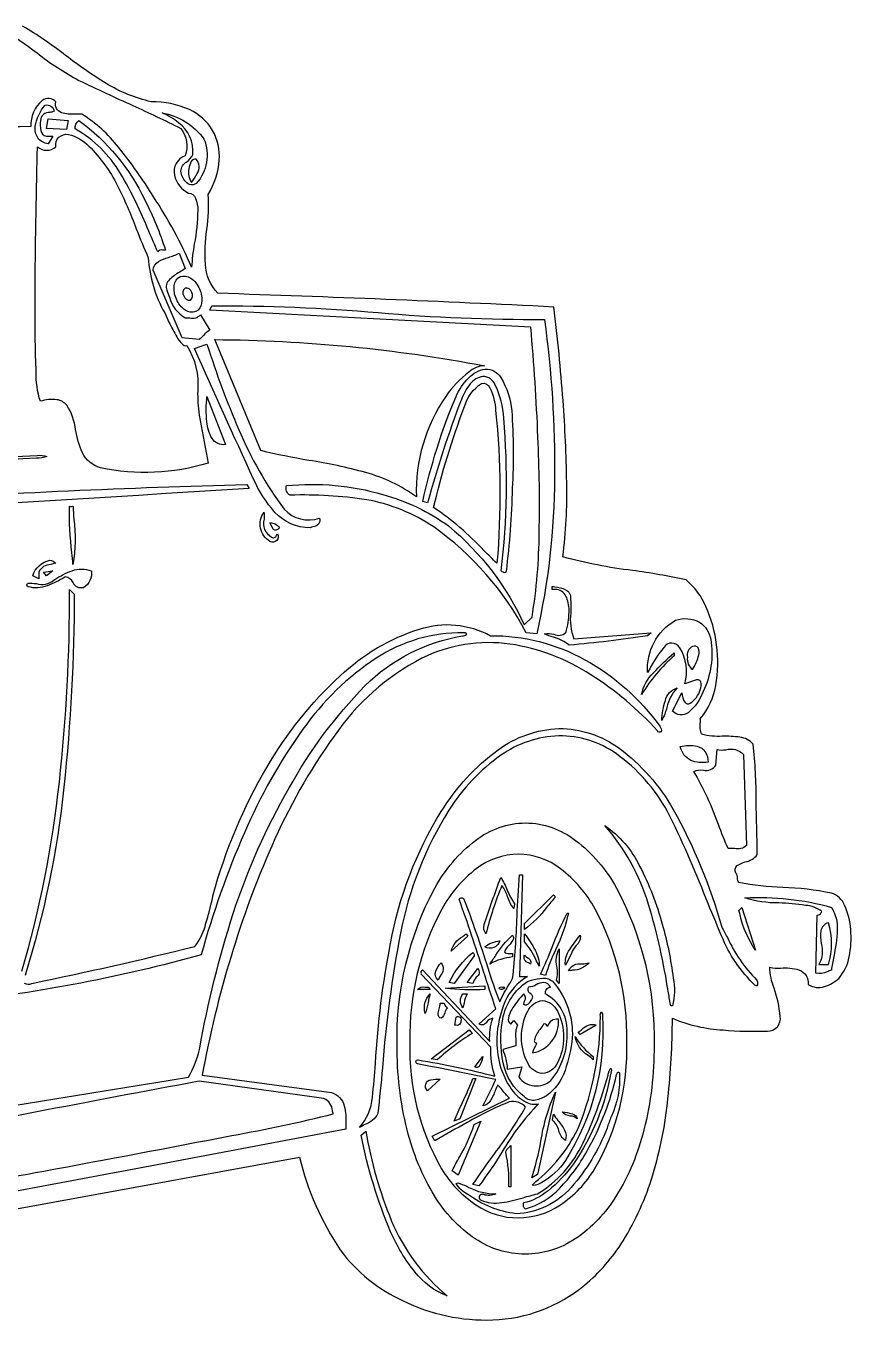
# Model space of a CAD drawing. Extents: x 0.65 to 7.74, y 3.73 to 7.61.
# Drawn here: x 5.815 to 7.742, y 4.537 to 7.557 of the extents above; entities that cross this region are included whole.
import ezdxf

# ---------------------------------------------------------------- set-up
doc = ezdxf.new("R2010")
doc.units = 0

msp = doc.modelspace()

# ---------------------------------------------------------------- linework, layer by layer
for points in [[(5.212344, 4.690253), (6.453629, 4.916836, 0.088666), (6.548846, 4.700257, 0.127228), (6.695504, 4.581455, 0.122211), (6.90504, 4.536908, 0.164333), (7.118941, 4.617887, 0.080406), (7.209244, 4.721471, 0.065923), (7.278696, 4.875664, 0.047785), (7.314133, 5.053766, 0.023406), (7.324626, 5.240835, 0.084996), (7.442873, 5.213592, 0.030422), (7.546492, 5.211206, 0.484537), (7.575983, 5.245344, 0.064391), (7.561838, 5.311404, -0.079781), (7.551626, 5.359835, 0.067454), (7.5775, 5.35826, -0.089798), (7.619788, 5.354004, -0.341376), (7.641625, 5.319835, 0.228062), (7.679501, 5.314961, 0.109873), (7.713625, 5.334836, 0.136614), (7.737215, 5.38409, 0.075222), (7.74086, 5.447851, 0.090167), (7.726387, 5.504604, 0.23741), (7.695625, 5.532835, 0.042066), (7.582018, 5.546339, -0.037955), (7.479626, 5.557835, -0.219643), (7.476515, 5.567986, 0.222226), (7.472626, 5.579835, -0.337919), (7.475866, 5.597433, -0.093795), (7.494253, 5.605673, 0.186364), (7.522626, 5.622835), (7.522626, 5.622835, 0.002362), (7.520018, 5.748995, 0.027345), (7.513208, 5.880514, 0.18662), (7.482088, 5.896866, 0.04379), (7.440747, 5.899164, -0.080844), (7.392626, 5.903833, -0.140327), (7.389545, 5.929519, 0.038121), (7.389626, 5.939833, 0.132581), (7.425608, 6.017631, 0.081036), (7.427751, 6.112333, 0.074226), (7.402582, 6.201785, 0.120274), (7.356626, 6.263832, 0.021951), (7.23106, 6.285845, -0.03738), (7.068628, 6.317832, 0.037265), (7.077581, 6.491613, 0.015552), (7.069003, 6.682831, 0.01242), (7.047628, 6.900831, 0.004516), (6.262629, 6.932831, -0.00002), (6.262629, 6.932831, -0.17542), (6.233865, 7.000843, -0.049086), (6.237319, 7.081433, 0.051133), (6.240629, 7.163829, 0.116753), (6.266439, 7.243845, 0.149642), (6.250754, 7.312954, 0.149721), (6.196757, 7.361501, 0.11344), (6.107629, 7.379829, -0.082079), (6.002188, 7.422632, -0.026791), (5.907509, 7.487956, 0.029976), (5.807034, 7.556655, 0.09106)], [(5.758676, 7.54922, -0.03462), (5.840965, 7.4937, 0.045009), (5.938631, 7.429829, 0.005145), (6.064471, 7.371096, -0.010899), (6.176631, 7.317829, -0.258832), (6.186629, 7.253831, 0.377073), (6.161755, 7.20833, 0.238401), (6.194629, 7.166831, -0.291811), (6.211027, 7.154951, -0.101547), (6.216096, 7.126811, -0.039114), (6.208052, 7.048018, 0.028175), (6.201631, 6.993831, 0.042895), (6.113005, 7.15808, 0.03222), (6.030771, 7.273674, 0.091567), (5.945631, 7.350829, 0.024268), (5.929917, 7.351059, -0.09106), (5.897689, 7.354237, -0.383992), (5.884631, 7.379829, 0.373955), (5.852631, 7.382829, 0.233171), (5.826631, 7.321829, 0.001), (5.420757, 7.319329, 0.008299)], [(5.498382, 6.449583, -0.008885), (6.330629, 6.486832), (6.335858, 6.477103, 0.001446), (4.268636, 6.345832, -0.000007)], [(4.754633, 6.500832, -0.007515), (5.840881, 6.554153, -0.125145), (5.863968, 6.552318, -0.098864), (5.839224, 6.548292, -0.003093), (4.822633, 6.486832, 0.223245)], [(5.805643, 5.351214, 0.043471), (5.892941, 5.791959, 0.028468), (5.916631, 6.241833), (5.927631, 6.230835, -0.026497), (5.903438, 5.780367, -0.049622), (5.812901, 5.340868, 0.205766)], [(4.966031, 4.901542, -0.001138), (6.194629, 5.103837, 0.000076), (6.194629, 5.103837, 0.070273), (6.220597, 5.171008, -0.033473), (6.299053, 5.485441, -0.053947), (6.429815, 5.778407, -0.068223), (6.606548, 6.016844, -0.156012), (6.834257, 6.133382, 0.2028), (6.844041, 6.137483, 0.40861), (6.836604, 6.14034, 0.149795), (6.632721, 6.081411, 0.093379), (6.461726, 5.915309, 0.053939), (6.325067, 5.673831, 0.036095), (6.224193, 5.388772, -0.039378), (5.657163, 5.279679, -0.02947)], [(5.811093, 5.323132, 0.250517), (5.828599, 5.322392, 0.01001), (6.209358, 5.408592, 0.105755), (6.235186, 5.46253, 0.01971), (6.250289, 5.520735, -0.007676), (6.252139, 5.52865, -0.067086), (6.377259, 5.826561, -0.075457), (6.548726, 6.040129, -0.11367), (6.733772, 6.149254, -0.206321), (6.899628, 6.133833, -0.12897), (7.120305, 6.077568, -0.110757), (7.294932, 5.922479, -0.258981), (7.298313, 5.909671, -0.564627), (7.289549, 5.911818, 0.068021), (7.134146, 6.042666, 0.105649), (6.945141, 6.114211, 0.149056), (6.739555, 6.081428, 0.123707), (6.534411, 5.899292, 0.052723), (6.388776, 5.642554, 0.031006), (6.293815, 5.385277, 0.030448), (6.226629, 5.107836), (6.528629, 5.067836, -0.252817), (6.558136, 5.036722, -0.074446), (6.561736, 4.992219, 0.003815), (6.561629, 4.981837), (6.104629, 4.895836), (5.218633, 4.729837, 0.356004)], [(4.962633, 4.869836, -0.025406), (5.086633, 4.846462, -0.040076), (5.181165, 4.816259, -0.13628), (5.243633, 4.772837, 0.001187), (5.856631, 4.884462, 0.002286), (6.295786, 4.967321, 0.01713), (6.532629, 5.017836, -0.013448), (6.530642, 5.025269, 0.28744), (6.510629, 5.053836), (6.219631, 5.093836, 0.002655), (5.836158, 5.021538, -0.013495), (4.962633, 4.869836)]]:
    msp.add_lwpolyline(points, format="xyb")
for points in [[(5.848632, 7.335829, 0.073478), (5.849631, 7.312954, 0.355368), (5.862632, 7.299829), (5.877631, 7.299829), (5.866631, 7.281829, -0.433458), (5.836631, 7.32233, -0.130938), (5.859631, 7.371829, -0.445316), (5.880631, 7.357829, -0.077639), (5.87048, 7.354752, 0.421694)], [(6.230631, 7.292829, -0.289781), (6.212629, 7.188829, -0.375315), (6.188255, 7.192829, -0.155564), (6.176631, 7.217829, -0.263429), (6.190288, 7.23962, 0.141964), (6.204631, 7.256831, 0.257999), (6.171184, 7.330866, 0.077404), (6.132631, 7.353829, -0.201797)], [(5.938631, 7.335829, -0.126851), (6.092265, 7.150804, -0.04298), (6.140631, 7.033831, -0.054931), (6.133862, 7.033877, 0.364879), (6.122631, 7.029829, -0.005196), (6.101842, 7.077611, 0.040023), (6.035471, 7.212671, 0.128983), (5.930199, 7.316446, -0.34417)], [(5.841631, 7.274829, 0.383721), (5.884631, 7.274829, -0.533309), (5.914405, 7.303419, -0.142347), (5.961868, 7.276461, -0.079519), (6.028215, 7.184954, -0.027111), (6.072519, 7.083608, 0.013214), (6.100631, 7.015831, 0.114486), (6.13899, 6.887229, -0.003182), (6.148942, 6.865804, 0.030833), (6.167214, 6.830998, 0.059513), (6.179496, 6.814988, 0.304392), (6.190631, 6.810831, -0.165869), (6.215883, 6.705635, 0.04087), (6.219631, 6.648832), (6.240629, 6.536832, -0.128393), (5.988631, 6.525832, -0.219602), (5.946954, 6.560833, -0.065448), (5.930774, 6.614724, 0.1165), (5.910371, 6.671437, 0.178698), (5.887338, 6.684597, 0.115076), (5.848632, 6.680833, -0.086304), (5.83886, 6.750103, -0.011726), (5.836076, 6.892347, -0.005222), (5.840531, 7.221043, 0.000403)], [(6.201631, 7.191829, 0.056934), (6.214603, 7.212715, 0.348535), (6.212629, 7.245829, 0.343519), (6.200926, 7.240626, 0.111932), (6.195505, 7.223705, 0.207624)], [(6.244631, 6.846831, 0.1235), (6.229271, 6.834542, -0.046911), (6.219631, 6.824831), (6.179631, 6.828831), (6.111631, 6.986831, -0.231253), (6.124345, 7.007284, -0.070609), (6.147828, 7.01674, 0.072155), (6.172629, 7.026829), (6.186629, 6.990831, -0.034607), (6.173949, 6.982359, 0.065597), (6.150162, 6.96483, 0.298578), (6.143631, 6.939831, -0.017099), (6.150484, 6.923603, 0.206917), (6.186629, 6.875831, -0.036572), (6.197884, 6.875569, 0.291946), (6.222631, 6.882831)], [(6.220307, 6.942993, -0.144717), (6.225215, 6.910631, -0.254309), (6.211401, 6.890175, -0.254321), (6.186958, 6.893607, -0.144715), (6.166203, 6.918917, -0.144711), (6.161294, 6.951279, -0.254322), (6.175107, 6.971735, -0.254311), (6.199552, 6.968303, -0.144718)], [(6.198964, 6.916967, 0.390407), (6.202018, 6.935083, 0.390378), (6.186515, 6.944943, 0.390439), (6.183461, 6.926826, 0.390378)], [(6.248629, 6.903831, -0.022764), (6.637211, 6.887825, 0.022764), (7.025628, 6.871831, -0.036323), (7.049253, 6.502957, -0.054177), (7.007628, 6.137833), (6.982628, 6.140833, 0.119221), (6.767292, 6.387481, 0.103604), (6.610643, 6.451025, 0.044962), (6.431629, 6.461832, -0.372962), (6.423539, 6.484019, -0.097009), (6.647883, 6.463354, -0.090024), (6.801657, 6.389974, -0.113691), (6.978628, 6.158832), (6.996628, 6.176835, 0.038589), (7.013456, 6.375005, 0.015559), (7.010503, 6.597457, 0.012179), (6.993628, 6.853831), (6.244631, 6.893831)], [(6.346432, 6.499061, -0.002714), (6.208631, 6.803832, 0.000019), (6.208631, 6.803832), (6.237629, 6.813831, 0.023217), (6.311879, 6.614582, 0.056593), (6.417629, 6.428832, 0.291114), (6.500629, 6.407832, -0.500913), (6.484874, 6.38803, 0.027002), (6.478629, 6.385832, -0.208126), (6.396204, 6.421683, -0.074808)], [(6.726628, 6.457832, 0.090152), (6.608256, 6.514532, 0.028193), (6.475771, 6.543006, -0.019878), (6.363629, 6.565832), (6.255631, 6.824831, -0.044933), (6.885628, 6.763831, 0.189097), (6.849051, 6.748822, 0.078038), (6.795089, 6.692307, 0.15998)], [(6.930479, 6.641879, 0.097634), (6.910945, 6.718786, 0.302598), (6.881951, 6.738895, 0.192828), (6.852508, 6.721233, 0.094882), (6.831628, 6.684832, 0.024322), (6.752628, 6.443832), (6.741628, 6.446832, -0.045717), (6.819131, 6.692128, -0.090158), (6.848936, 6.735437, -0.170392), (6.88712, 6.75594, -0.279879), (6.923813, 6.736195, -0.114477), (6.949142, 6.658761, -0.032758), (6.950557, 6.477945, -0.024238), (6.936004, 6.283746, -0.591574), (6.929901, 6.28168, -0.057076), (6.924628, 6.284832, 0.052067)], [(6.914628, 6.302833, -0.005127), (6.88432, 6.332597, 0.059348), (6.766628, 6.432832, -0.032495), (6.839135, 6.668793, -0.179583), (6.878722, 6.722311, -0.39078), (6.898468, 6.71227, -0.099315), (6.911714, 6.659222, -0.047595)], [(6.237629, 6.691832), (6.280629, 6.579831, -0.307382), (6.249442, 6.594379, -0.111669), (6.23738, 6.633207, -0.053644)], [(5.916631, 6.435832, 0.080982), (5.921957, 6.435624, -0.372091), (5.924861, 6.434989, 0.00529), (5.926814, 6.405378, -0.073263), (5.924631, 6.299832, 0.003804), (5.922082, 6.327523, -0.033841)], [(6.388629, 6.363832, 0.516888), (6.4001, 6.367906, -0.080436), (6.402629, 6.371832, -0.753343), (6.384629, 6.353832, -0.44365), (6.370629, 6.421832, -0.055396), (6.370833, 6.406131, 0.357583)], [(6.392629, 6.381832), (6.384629, 6.396833, -0.289494), (6.406629, 6.385832, -0.44218)], [(5.880631, 6.263832, 0.000118), (5.882352, 6.264892, -0.058239), (5.922457, 6.285524, -0.181742), (5.967631, 6.284832, -0.297673), (5.949631, 6.245832, -0.380573), (5.925173, 6.257713, 0.25919), (5.906631, 6.270832, 0.000031), (5.905716, 6.270309, -0.04687), (5.864773, 6.250259, -0.162848), (5.819772, 6.248, -0.703936), (5.819743, 6.256378, -0.051099), (5.838557, 6.255231, 0.258058)], [(5.844631, 6.281832), (5.844631, 6.266832), (5.830631, 6.273832, -0.267325), (5.870631, 6.309832, -0.19315), (5.884631, 6.302833, -0.035157), (5.872628, 6.299834, 0.294072)], [(7.086626, 6.219832, -0.032324), (7.086891, 6.187011, 0.127366), (7.094628, 6.126833), (7.274626, 6.140833), (7.266626, 6.133833, -0.019188), (7.083626, 6.111833, 0.000046), (7.083626, 6.111833, 0.105217), (7.046511, 6.130042, -0.031906), (7.025628, 6.137833, -0.138124), (7.047847, 6.137107, 0.300049), (7.075744, 6.141049, 0.071012), (7.083111, 6.189014, 0.103506), (7.077586, 6.222644, 0.258959), (7.054628, 6.241833), (7.043628, 6.241833), (7.043628, 6.248833, 0.005857), (7.049808, 6.247847, -0.080803), (7.075187, 6.241188, -0.330433)], [(7.331626, 6.169832, -0.205366), (7.388016, 6.165258, -0.200809), (7.414022, 6.125421, -0.154363), (7.396226, 6.003354, -0.13728), (7.360877, 5.954089, -0.364317), (7.324626, 5.957833), (7.346626, 6.000835, 0.150782), (7.353592, 5.978305, 0.357588), (7.365626, 5.976084, 0.174268), (7.389626, 6.007833, 0.108387), (7.390994, 6.026404, 0.417102), (7.378626, 6.029833), (7.353626, 6.021833, 0.218717), (7.341524, 6.105343, 0.593705), (7.304538, 6.106114, 0.060945), (7.271595, 6.056669, -0.002448), (7.266626, 6.047833, -0.287011)], [(7.371626, 6.054835, 0.079113), (7.38604, 6.089405, 0.169555), (7.385311, 6.104976, 0.352567), (7.371626, 6.108835, 0.344302), (7.359626, 6.083333, 0.281498)], [(7.252628, 5.996833, -0.150426), (7.279822, 6.046716, -0.033146), (7.328626, 6.093833), (7.328626, 6.086833, 0.07897)], [(7.335626, 6.011833, 0.139834), (7.311421, 5.965923, -0.057774), (7.299626, 5.935833, -0.070759), (7.308087, 5.982294, -0.288202)], [(7.517919, 5.317606, -0.107759), (7.439187, 5.433453, -0.004352), (7.403152, 5.51995, 0.02432), (7.313069, 5.723574, 0.111625), (7.193538, 5.858218, 0.156839), (7.058923, 5.900208, 0.14519), (6.92375, 5.854606, 0.100165), (6.802547, 5.726475, 0.092457), (6.689557, 5.439665, 0.029058), (6.647288, 5.125023, -0.003171), (6.636692, 5.018774, -0.196789), (6.606407, 4.992893, 0.02272), (6.593629, 4.985836, 0.161136), (6.624021, 5.056603, 0.009694), (6.630971, 5.13554, -0.032378), (6.665942, 5.4152, -0.092789), (6.784587, 5.723406, -0.095971), (6.917199, 5.867183, -0.150628), (7.059563, 5.91701, -0.159613), (7.199845, 5.871301, -0.105175), (7.32621, 5.728472, -0.059754), (7.439626, 5.453835, -0.005022), (7.452734, 5.429375, 0.088024), (7.521057, 5.330597, -0.209925), (7.523181, 5.3207, -0.809859)], [(7.407626, 5.838835, -0.143241), (7.367251, 5.842584, -0.213344), (7.342626, 5.874833, -0.123731), (7.382182, 5.875879, -0.180454), (7.401259, 5.862764, -0.157444)], [(7.425626, 5.831833), (7.428626, 5.867833, 0.071361), (7.449215, 5.867654, -0.272334), (7.490626, 5.856833), (7.497626, 5.643835, -0.229642), (7.469456, 5.637025, 0.075423), (7.454626, 5.636835, -0.008969), (7.431909, 5.6929, 0.044763), (7.374626, 5.816833, -0.155148), (7.396926, 5.820357, 0.33767)], [(6.980753, 4.690378, -0.147017), (6.864091, 4.726226, -0.108321), (6.769013, 4.826595, -0.077509), (6.705007, 4.98072, -0.062356), (6.681562, 5.177835, -0.128418), (6.76945, 5.544905, -0.103223), (6.864829, 5.656157, -0.161466), (6.981626, 5.696953, -0.161466), (7.098424, 5.656157, -0.103223), (7.193803, 5.544905, -0.128418), (7.281692, 5.177835, -0.063016), (7.257974, 4.98072, -0.077779), (7.193366, 4.826595, -0.107921), (7.097687, 4.726226, -0.146417)], [(7.324626, 5.269836), (7.320626, 5.269836, -0.000705), (7.315266, 5.299939, 0.034886), (7.26873, 5.506666, 0.106156), (7.166626, 5.690835, -0.129799), (7.247881, 5.595909, -0.054335), (7.300799, 5.460413, -0.038702), (7.32613, 5.334878, -0.122169)], [(6.964876, 5.624229, 0.161428), (6.866299, 5.589786, 0.103122), (6.785733, 5.495873, 0.128543), (6.711439, 5.186125, 0.138776), (6.785364, 4.889912, 0.108271), (6.865676, 4.805304, 0.146789), (6.964139, 4.77509, 0.146416), (7.062784, 4.805332, 0.107921), (7.143499, 4.890001, 0.139492), (7.21801, 5.186304, 0.128418), (7.143868, 5.495963, 0.103223), (7.063406, 5.589814, 0.161466)], [(6.763715, 4.965432), (6.944243, 5.054383, -0.034416), (6.926637, 5.073999, 0.038617), (6.916324, 5.085603, 0.01876), (6.910824, 5.07252, -0.050908), (6.899744, 5.049014, -0.229142), (6.881814, 5.036325, 0.009178), (6.912096, 5.097762, -0.000001), (6.912096, 5.097762), (6.911083, 5.097968, 0.000395), (6.728936, 5.134883, -0.986264), (6.730543, 5.143594, -0.024898), (6.909518, 5.106003, -0.085276), (6.900497, 5.173435), (6.738137, 5.343512, 0.068349), (6.738119, 5.346898, -0.377698), (6.740714, 5.354003), (6.897921, 5.186921, -0.091231), (6.905008, 5.240867, 0.203123), (6.890844, 5.232761, -0.449334), (6.872793, 5.227382), (6.912096, 5.262596, -0.002665), (6.883287, 5.350397, 0.009103), (6.826406, 5.518835, -0.395413), (6.836975, 5.520847, -0.013115), (6.893363, 5.358954, 0.019232), (6.921115, 5.279078, -0.040925), (6.94416, 5.321532, 0.003881), (6.951428, 5.333425, 0.018142), (6.961613, 5.478759, -0.008779), (6.967504, 5.575779), (6.97459, 5.575779), (6.967504, 5.338268), (6.986189, 5.338268, 0.169114), (6.933518, 5.279078, 0.094158), (6.914672, 5.195164, 0.166662), (6.949008, 5.074786, 0.110785), (6.981319, 5.045946, 0.200531), (7.01196, 5.041569, 0.060807), (6.926487, 4.928393, -0.019899), (6.872793, 4.849764), (6.858619, 4.85276, -0.012253), (6.90902, 4.9248, 0.027538), (6.981679, 5.033329, 0.277909), (6.94359, 5.045689, 0.039239), (6.845259, 4.997675, 0.005408), (6.769517, 4.955061)], [(6.885011, 5.459503, -0.010001), (6.923693, 5.569783, 0.000012), (6.923693, 5.569783, -0.041147), (6.938811, 5.540167, 0.059368), (6.955907, 5.508346), (6.953974, 5.497107, -0.098461), (6.939674, 5.524648, 0.092057), (6.926269, 5.551053, 0.036649), (6.888901, 5.437917), (6.888901, 5.437917, -0.229248)], [(6.979101, 5.461893), (7.046751, 5.529324), (7.051261, 5.524079, 0.017148), (7.030519, 5.499844, -0.079981), (6.979101, 5.448407)], [(7.486626, 5.499836), (7.518626, 5.399835, -0.101658), (7.482706, 5.482545, 0.001248), (7.479626, 5.492835)], [(7.695625, 5.352835, 0.02646), (7.68547, 5.34953, -0.151586), (7.659626, 5.345835), (7.662626, 5.481835, 0.316533), (7.671408, 5.487071, -0.038181), (7.673626, 5.489835, 0.159897), (7.63513, 5.504426, 0.021896), (7.57311, 5.510146, -0.078586), (7.493626, 5.521835, -0.083133), (7.695625, 5.499836, -0.164937), (7.709315, 5.447017, -0.040526), (7.701105, 5.384843, 0.011033)], [(7.081543, 5.486617, -0.062433), (7.052284, 5.402351, 0.032195), (7.028067, 5.340515), (7.016469, 5.343512, 0.017706), (7.043737, 5.407223, -0.027658), (7.078967, 5.486617)], [(6.842512, 5.437917), (6.847022, 5.432672), (6.807721, 5.397458, -0.203611), (6.834818, 5.432041, 0.011227)], [(6.979101, 5.437917, -0.050247), (7.003639, 5.399688, -0.131828), (7.013893, 5.362243, -0.022698), (7.005458, 5.377851, 0.075381), (6.979101, 5.419188)], [(7.666625, 5.366835), (7.688625, 5.366835, 0.154659), (7.688625, 5.463835, 0.288898), (7.670953, 5.444729, 0.080331), (7.672064, 5.415663, -0.196718)], [(6.886324, 5.407947, -0.13575), (6.921115, 5.421435, -0.509138)], [(6.951397, 5.392214), (6.951397, 5.383974, 0.103187), (6.897921, 5.367487, 0.012838), (6.912139, 5.387873, -0.076165), (6.951397, 5.434919, -0.348143), (6.951655, 5.423261, -0.053828), (6.941676, 5.410118, 0.145717), (6.932752, 5.396259, 0.351559), (6.937064, 5.392579, 0.073385)], [(7.088631, 5.392214), (7.074456, 5.36524, -0.183716), (7.084603, 5.401204, -0.03683), (7.109247, 5.434919, -0.259451), (7.099861, 5.410827, 0.109289)], [(6.858619, 5.394461, -0.355787), (6.861219, 5.387964, 0.007993), (6.861196, 5.386969), (6.814808, 5.321785), (6.80321, 5.324781, -0.114815)], [(6.979101, 5.389217, 0.248742), (6.984281, 5.383948, -0.381452), (6.993275, 5.367487, 0.014007), (6.988637, 5.370545, -0.48234)], [(7.060282, 5.321785), (7.053839, 5.330026, 0.126794), (7.054948, 5.362209, -0.196946), (7.060282, 5.402703)], [(6.784526, 5.370485, -0.353806), (6.782125, 5.339426, 0.035093), (6.777439, 5.330026, -0.361109), (6.772043, 5.350818, -0.119909)], [(6.870217, 5.356999, -0.442478), (6.866478, 5.336504, 0.129365), (6.858619, 5.321785), (6.84509, 5.324781)], [(7.081543, 5.351756, -0.343142), (7.113125, 5.367798, 0.086748), (7.129864, 5.370485, -0.218514), (7.09091, 5.353117, 0.009762)], [(6.886324, 5.316542), (6.886324, 5.308299, -0.047439), (6.793546, 5.311294)], [(7.030644, 5.0603, -0.097811), (7.004872, 5.04981, -0.25889), (6.979101, 5.057304, -0.182795), (6.929491, 5.137004, -0.098817), (6.928203, 5.238619, -0.199989), (6.986189, 5.327029, 0.018567), (6.99529, 5.32951, -0.064458), (7.021668, 5.334839, -0.235979), (7.046751, 5.324781, -0.192445), (7.090562, 5.195164, -0.058526), (7.07365, 5.118741, -0.157382)], [(7.039665, 5.313543, 0.292177), (7.023855, 5.324532, 0.102702), (7.006181, 5.319002, -0.102832), (6.988765, 5.313543, 0.514697), (6.991577, 5.300265, -0.333231), (6.997219, 5.287957, -0.065222), (6.99023, 5.277296, -0.439821), (6.977168, 5.273083, -0.061604), (6.979212, 5.280943, 0.373727), (6.977168, 5.29781), (6.97459, 5.294812, 0.048361), (6.949384, 5.261378, 0.091576), (6.94134, 5.241395, 0.326054), (6.946887, 5.227382), (6.953974, 5.235622), (6.962994, 5.225135, 0.148581), (6.958606, 5.194029, -0.04114), (6.958483, 5.176432), (6.928203, 5.16819, -0.075526), (6.938874, 5.122439), (6.972658, 5.127732), (6.965571, 5.103757, 0.441667), (7.040682, 5.095829, 0.18856), (7.07842, 5.210183, 0.285222), (7.028067, 5.29781, -0.452015)], [(6.754244, 5.313543), (6.758754, 5.308299), (6.729118, 5.308299, -0.302043), (6.746735, 5.313596, 0.032856)], [(6.758754, 5.29781, 0.037743), (6.753969, 5.277304, -0.065508), (6.747158, 5.252106, -0.272931)], [(6.84509, 5.29781, 0.099776), (6.83796, 5.276594, -0.026424), (6.835425, 5.265592, -0.362389), (6.835425, 5.29781)], [(6.932713, 5.313543, -0.617994), (6.919182, 5.311294, -0.354265), (6.927488, 5.313626, 0.059024)], [(6.78195, 5.276081), (6.791614, 5.276081, 0.200845), (6.796575, 5.267796, -0.020275), (6.7987, 5.265592, 0.087834), (6.792758, 5.253879, -0.171425), (6.784526, 5.240867, -0.363922), (6.777688, 5.249348, -0.071558), (6.779865, 5.263234, 0.068541)], [(7.070264, 5.197051, -0.127777), (7.055919, 5.136801, -0.269802), (7.021289, 5.111843, -0.269808), (6.986658, 5.136801, -0.127774), (6.972314, 5.197051, -0.127776), (6.986658, 5.257302, -0.269808), (7.021289, 5.28226, -0.269802), (7.055919, 5.257302, -0.127778)], [(7.161271, 5.246008, -0.159533), (7.074456, 4.908954, -0.123985), (7.019424, 4.857674, -0.096253), (6.999656, 4.85036, -0.855985), (6.999546, 4.853851, -0.05448), (7.012047, 4.864935, 0.111202), (7.106671, 4.989871, 0.094551), (7.156336, 5.246072, -0.214623), (7.158391, 5.256213, -0.19835)], [(6.81674, 5.225135), (6.819318, 5.243864, -0.770964), (6.830784, 5.233911, -0.50824)], [(7.00745, 5.181676, 0.074852), (6.997785, 5.15995), (6.997785, 5.15995, 0.384019), (7.058349, 5.238619, 0.380762), (7.032576, 5.222135, -0.008787), (7.031401, 5.223573, 0.404813), (7.023557, 5.227382, -0.034788), (7.015094, 5.215032, 0.133656), (7.002296, 5.189918, 0.471204), (7.004342, 5.18462, -0.207717)], [(7.146617, 5.225135), (7.109247, 5.203404), (7.104737, 5.208649, 0.023291), (7.113595, 5.215155, -0.300225)], [(6.8496, 5.213894), (6.856686, 5.205653, 0.044917), (6.775506, 5.144215), (6.761332, 5.146462)], [(7.09765, 5.19816, -0.000014), (7.098076, 5.197555, 0.102493), (7.139529, 5.151707), (7.139529, 5.144215, 0.026901), (7.127721, 5.15426, -0.229025)], [(6.863129, 5.127732), (6.881814, 5.151707, 0.004136), (6.880977, 5.148645, -0.061518), (6.874949, 5.131862, -0.510089)], [(7.181268, 5.116624, -0.110672), (7.093273, 4.901029, -0.070887), (7.033983, 4.838238, -0.11653), (6.976744, 4.809974, 0.440256), (6.981746, 4.796344, 0.137516), (7.061203, 4.844479, 0.066631), (7.124589, 4.930174, 0.072785), (7.194221, 5.109864, -0.239557), (7.197683, 5.115253, -0.552941), (7.200786, 5.112431, -0.127572), (7.181343, 5.011295, 0.010018), (7.171743, 4.984626, -0.090177), (7.087764, 4.84615, -0.20406), (6.959812, 4.784658, -0.12842), (6.846926, 4.829978, -0.152023), (6.81961, 4.8554, -0.301145), (6.828038, 4.855279, -0.039207), (6.849432, 4.84624, 0.118844), (6.912096, 4.831032, -0.188137), (6.883791, 4.829377, 0.004412), (6.879886, 4.830154, 0.758613), (6.877611, 4.816333, 0.13516), (6.92585, 4.810647, 0.039913), (6.975856, 4.82225, -0.018419), (7.009383, 4.831032, 0.148904), (7.115986, 4.950456, 0.043102), (7.174125, 5.108254, -0.000141), (7.176907, 5.117371, -0.229673), (7.180892, 5.124391, -0.249132)], [(6.782192, 5.098917), (6.752554, 5.071944, -0.638182), (6.760434, 5.097265, -0.07981)], [(6.814808, 5.001111, -0.015134), (6.834213, 5.044344, 0.025279), (6.858619, 5.100758), (6.865707, 5.100758), (6.828337, 5.006354)], [(7.009383, 4.876737), (6.995853, 4.868494, 0.03638), (7.01751, 4.954422, -0.067652), (7.051261, 5.068543)], [(7.046751, 5.016843, 0.030184), (7.057091, 5.002635, -0.05403), (7.072505, 4.979902, -0.217381), (7.074456, 4.955407, -0.170376), (7.059145, 4.978999, 0.14648), (7.044175, 5.003358)], [(7.10216, 5.006354, 0.151002), (7.086217, 5.012826, -0.223562), (7.067368, 5.022837, -0.056119), (7.09008, 5.017686, -0.326788)], [(6.861196, 4.992868), (6.877303, 5.001111), (6.823828, 4.87449), (6.810297, 4.884978, -0.012879), (6.827889, 4.918373, 0.061313)], [(6.597629, 4.967836), (6.608628, 4.977836, 0.056756), (6.668753, 4.767711, 0.119038), (6.798628, 4.592837, -0.133602), (6.723162, 4.648873, -0.067186), (6.666464, 4.742813, -0.051949)], [(6.935289, 4.928433, -0.152907), (6.942449, 4.939257, 0.03669), (6.946887, 4.944168), (6.946887, 4.847515), (6.942376, 4.847515, 0.066416)]]:
    msp.add_lwpolyline(points, format="xyb", close=True)
for points in [[(5.913631, 7.335829), (5.909631, 7.314829), (5.862632, 7.317829), (5.866631, 7.339829)], [(5.877631, 6.284832), (5.862632, 6.273832), (5.855631, 6.281832)]]:
    msp.add_lwpolyline(points, close=True)

doc.saveas('drawing.dxf')
